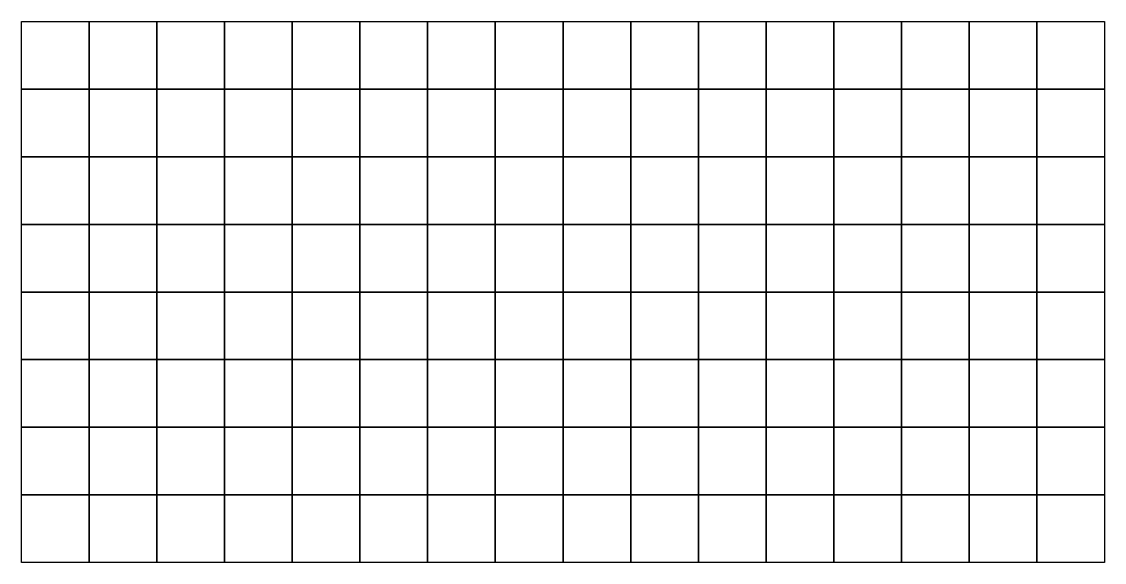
# Model space of a CAD drawing. Extents: x 0 to 780, y -350 to 670.
# Drawn here: x 460 to 468, y 461.5 to 465.5 of the extents above; entities that cross this region are included whole.
import ezdxf

# ---------------------------------------------------------------- set-up
doc = ezdxf.new("R2010")
doc.units = 0
for name, color, linetype in [('layer001', 2, 'CONTINUOUS'), ('layer002', 3, 'CONTINUOUS'), ('layer003', 4, 'CONTINUOUS'), ('layer005', 6, 'CONTINUOUS'), ('layer006', 7, 'CONTINUOUS'), ('layer007', 8, 'CONTINUOUS'), ('layer008', 9, 'CONTINUOUS'), ('layer013', 14, 'CONTINUOUS'), ('layer014', 15, 'CONTINUOUS'), ('layer017', 18, 'CONTINUOUS'), ('layer020', 21, 'CONTINUOUS'), ('layer021', 22, 'CONTINUOUS'), ('layer023', 24, 'CONTINUOUS'), ('layer025', 26, 'CONTINUOUS'), ('layer029', 30, 'CONTINUOUS'), ('layer032', 33, 'CONTINUOUS'), ('layer033', 34, 'CONTINUOUS'), ('layer034', 35, 'CONTINUOUS'), ('layer035', 36, 'CONTINUOUS'), ('layer037', 38, 'CONTINUOUS'), ('layer038', 39, 'CONTINUOUS'), ('layer039', 40, 'CONTINUOUS'), ('layer041', 42, 'CONTINUOUS'), ('layer043', 44, 'CONTINUOUS'), ('layer046', 47, 'CONTINUOUS'), ('layer047', 48, 'CONTINUOUS'), ('layer048', 49, 'CONTINUOUS'), ('layer049', 50, 'CONTINUOUS'), ('layer050', 51, 'CONTINUOUS'), ('layer051', 52, 'CONTINUOUS'), ('layer052', 53, 'CONTINUOUS'), ('layer053', 54, 'CONTINUOUS'), ('layer054', 55, 'CONTINUOUS'), ('layer057', 58, 'CONTINUOUS'), ('layer058', 59, 'CONTINUOUS'), ('layer059', 60, 'CONTINUOUS'), ('layer060', 61, 'CONTINUOUS'), ('layer061', 62, 'CONTINUOUS'), ('layer062', 63, 'CONTINUOUS'), ('layer063', 64, 'CONTINUOUS'), ('layer070', 71, 'CONTINUOUS'), ('layer071', 72, 'CONTINUOUS'), ('layer072', 73, 'CONTINUOUS'), ('layer073', 74, 'CONTINUOUS'), ('layer074', 75, 'CONTINUOUS'), ('layer075', 76, 'CONTINUOUS'), ('layer077', 78, 'CONTINUOUS'), ('layer079', 80, 'CONTINUOUS'), ('layer080', 81, 'CONTINUOUS'), ('layer081', 82, 'CONTINUOUS'), ('layer082', 83, 'CONTINUOUS'), ('layer083', 84, 'CONTINUOUS'), ('layer084', 85, 'CONTINUOUS'), ('layer086', 87, 'CONTINUOUS'), ('layer087', 88, 'CONTINUOUS'), ('layer088', 89, 'CONTINUOUS'), ('layer089', 90, 'CONTINUOUS'), ('layer090', 91, 'CONTINUOUS'), ('layer091', 92, 'CONTINUOUS'), ('layer092', 93, 'CONTINUOUS'), ('layer094', 95, 'CONTINUOUS'), ('layer099', 100, 'CONTINUOUS'), ('layer100', 101, 'CONTINUOUS'), ('layer102', 103, 'CONTINUOUS'), ('layer103', 104, 'CONTINUOUS'), ('layer105', 106, 'CONTINUOUS'), ('layer106', 107, 'CONTINUOUS'), ('layer107', 108, 'CONTINUOUS'), ('layer108', 109, 'CONTINUOUS'), ('layer110', 111, 'CONTINUOUS'), ('layer113', 114, 'CONTINUOUS'), ('layer115', 116, 'CONTINUOUS'), ('layer116', 117, 'CONTINUOUS'), ('layer120', 121, 'CONTINUOUS'), ('layer121', 122, 'CONTINUOUS'), ('layer123', 124, 'CONTINUOUS'), ('layer124', 125, 'CONTINUOUS'), ('layer125', 126, 'CONTINUOUS'), ('layer126', 127, 'CONTINUOUS'), ('layer127', 128, 'CONTINUOUS')]:
    doc.layers.add(name, color=color, linetype=linetype)

# ---------------------------------------------------------------- blocks, each defined once
blk = doc.blocks.new('gs_matrix_1um_random')
at = {"layer": 'layer001'}
for points in [[(463, 464.5), (463, 465), (463.5, 465), (463.5, 464.5)], [(465.5, 464.5), (465.5, 465), (466, 465), (466, 464.5)], [(465.5, 463), (465.5, 463.5), (466, 463.5), (466, 463)], [(466, 462.5), (466, 463), (466.5, 463), (466.5, 462.5)]]:
    blk.add_lwpolyline(points, close=True, dxfattribs=at)
at = {"layer": 'layer002'}
for points in [[(461.5, 464.5), (461.5, 465), (462, 465), (462, 464.5)], [(465, 463.5), (465, 464), (465.5, 464), (465.5, 463.5)]]:
    blk.add_lwpolyline(points, close=True, dxfattribs=at)
at = {"layer": 'layer003'}
for points in [[(461, 463), (461, 463.5), (461.5, 463.5), (461.5, 463)], [(465.5, 462.5), (465.5, 463), (466, 463), (466, 462.5)], [(460.5, 462), (460.5, 462.5), (461, 462.5), (461, 462)]]:
    blk.add_lwpolyline(points, close=True, dxfattribs=at)
at = {"layer": 'layer005'}
blk.add_lwpolyline([(467, 462.5), (467, 463), (467.5, 463), (467.5, 462.5)], close=True, dxfattribs=at)
at = {"layer": 'layer006'}
blk.add_lwpolyline([(466.5, 463.5), (466.5, 464), (467, 464), (467, 463.5)], close=True, dxfattribs=at)
at = {"layer": 'layer007'}
blk.add_lwpolyline([(461.5, 462.5), (461.5, 463), (462, 463), (462, 462.5)], close=True, dxfattribs=at)
at = {"layer": 'layer008'}
blk.add_lwpolyline([(464, 463), (464, 463.5), (464.5, 463.5), (464.5, 463)], close=True, dxfattribs=at)
at = {"layer": 'layer013'}
for points in [[(462.5, 463), (462.5, 463.5), (463, 463.5), (463, 463)], [(466, 462), (466, 462.5), (466.5, 462.5), (466.5, 462)]]:
    blk.add_lwpolyline(points, close=True, dxfattribs=at)
at = {"layer": 'layer014'}
for points in [[(461.5, 465), (461.5, 465.5), (462, 465.5), (462, 465)], [(467.5, 464), (467.5, 464.5), (468, 464.5), (468, 464)], [(467.5, 462), (467.5, 462.5), (468, 462.5), (468, 462)]]:
    blk.add_lwpolyline(points, close=True, dxfattribs=at)
at = {"layer": 'layer017'}
for points in [[(460.5, 463), (460.5, 463.5), (461, 463.5), (461, 463)], [(462.5, 462), (462.5, 462.5), (463, 462.5), (463, 462)]]:
    blk.add_lwpolyline(points, close=True, dxfattribs=at)
at = {"layer": 'layer020'}
for points in [[(463.5, 465), (463.5, 465.5), (464, 465.5), (464, 465)], [(467, 464.5), (467, 465), (467.5, 465), (467.5, 464.5)], [(467, 463.5), (467, 464), (467.5, 464), (467.5, 463.5)]]:
    blk.add_lwpolyline(points, close=True, dxfattribs=at)
at = {"layer": 'layer021'}
for points in [[(462, 464.5), (462, 465), (462.5, 465), (462.5, 464.5)], [(461, 464), (461, 464.5), (461.5, 464.5), (461.5, 464)]]:
    blk.add_lwpolyline(points, close=True, dxfattribs=at)
at = {"layer": 'layer023'}
for points in [[(461, 464.5), (461, 465), (461.5, 465), (461.5, 464.5)], [(466.5, 461.5), (466.5, 462), (467, 462), (467, 461.5)]]:
    blk.add_lwpolyline(points, close=True, dxfattribs=at)
at = {"layer": 'layer025'}
blk.add_lwpolyline([(467, 461.5), (467, 462), (467.5, 462), (467.5, 461.5)], close=True, dxfattribs=at)
at = {"layer": 'layer029'}
blk.add_lwpolyline([(464.5, 464.5), (464.5, 465), (465, 465), (465, 464.5)], close=True, dxfattribs=at)
at = {"layer": 'layer032'}
blk.add_lwpolyline([(467.5, 464.5), (467.5, 465), (468, 465), (468, 464.5)], close=True, dxfattribs=at)
at = {"layer": 'layer033'}
blk.add_lwpolyline([(464, 462), (464, 462.5), (464.5, 462.5), (464.5, 462)], close=True, dxfattribs=at)
at = {"layer": 'layer034'}
blk.add_lwpolyline([(462.5, 462.5), (462.5, 463), (463, 463), (463, 462.5)], close=True, dxfattribs=at)
at = {"layer": 'layer035'}
blk.add_lwpolyline([(464, 462.5), (464, 463), (464.5, 463), (464.5, 462.5)], close=True, dxfattribs=at)
at = {"layer": 'layer037'}
blk.add_lwpolyline([(465, 464.5), (465, 465), (465.5, 465), (465.5, 464.5)], close=True, dxfattribs=at)
at = {"layer": 'layer038'}
blk.add_lwpolyline([(460, 463), (460, 463.5), (460.5, 463.5), (460.5, 463)], close=True, dxfattribs=at)
at = {"layer": 'layer039'}
blk.add_lwpolyline([(463, 461.5), (463, 462), (463.5, 462), (463.5, 461.5)], close=True, dxfattribs=at)
at = {"layer": 'layer041'}
blk.add_lwpolyline([(465, 464), (465, 464.5), (465.5, 464.5), (465.5, 464)], close=True, dxfattribs=at)
at = {"layer": 'layer043'}
for points in [[(460.5, 462.5), (460.5, 463), (461, 463), (461, 462.5)], [(463.5, 462), (463.5, 462.5), (464, 462.5), (464, 462)]]:
    blk.add_lwpolyline(points, close=True, dxfattribs=at)
at = {"layer": 'layer046'}
for points in [[(461, 463.5), (461, 464), (461.5, 464), (461.5, 463.5)], [(462, 462.5), (462, 463), (462.5, 463), (462.5, 462.5)]]:
    blk.add_lwpolyline(points, close=True, dxfattribs=at)
at = {"layer": 'layer047'}
blk.add_lwpolyline([(467, 462), (467, 462.5), (467.5, 462.5), (467.5, 462)], close=True, dxfattribs=at)
at = {"layer": 'layer048'}
blk.add_lwpolyline([(463, 464), (463, 464.5), (463.5, 464.5), (463.5, 464)], close=True, dxfattribs=at)
at = {"layer": 'layer049'}
blk.add_lwpolyline([(464.5, 462.5), (464.5, 463), (465, 463), (465, 462.5)], close=True, dxfattribs=at)
at = {"layer": 'layer050'}
for points in [[(462, 463.5), (462, 464), (462.5, 464), (462.5, 463.5)], [(466, 463.5), (466, 464), (466.5, 464), (466.5, 463.5)]]:
    blk.add_lwpolyline(points, close=True, dxfattribs=at)
at = {"layer": 'layer051'}
blk.add_lwpolyline([(460.5, 465), (460.5, 465.5), (461, 465.5), (461, 465)], close=True, dxfattribs=at)
at = {"layer": 'layer052'}
for points in [[(462.5, 464.5), (462.5, 465), (463, 465), (463, 464.5)], [(465, 463), (465, 463.5), (465.5, 463.5), (465.5, 463)], [(466, 461.5), (466, 462), (466.5, 462), (466.5, 461.5)]]:
    blk.add_lwpolyline(points, close=True, dxfattribs=at)
at = {"layer": 'layer053'}
for points in [[(467.5, 462.5), (467.5, 463), (468, 463), (468, 462.5)], [(461, 462), (461, 462.5), (461.5, 462.5), (461.5, 462)]]:
    blk.add_lwpolyline(points, close=True, dxfattribs=at)
at = {"layer": 'layer054'}
blk.add_lwpolyline([(463, 463.5), (463, 464), (463.5, 464), (463.5, 463.5)], close=True, dxfattribs=at)
at = {"layer": 'layer057'}
blk.add_lwpolyline([(460.5, 464), (460.5, 464.5), (461, 464.5), (461, 464)], close=True, dxfattribs=at)
at = {"layer": 'layer058'}
blk.add_lwpolyline([(464, 464), (464, 464.5), (464.5, 464.5), (464.5, 464)], close=True, dxfattribs=at)
at = {"layer": 'layer059'}
for points in [[(466.5, 464.5), (466.5, 465), (467, 465), (467, 464.5)], [(466.5, 464), (466.5, 464.5), (467, 464.5), (467, 464)], [(462, 463), (462, 463.5), (462.5, 463.5), (462.5, 463)], [(467.5, 463), (467.5, 463.5), (468, 463.5), (468, 463)]]:
    blk.add_lwpolyline(points, close=True, dxfattribs=at)
at = {"layer": 'layer060'}
blk.add_lwpolyline([(463, 465), (463, 465.5), (463.5, 465.5), (463.5, 465)], close=True, dxfattribs=at)
at = {"layer": 'layer061'}
for points in [[(460, 463.5), (460, 464), (460.5, 464), (460.5, 463.5)], [(460.5, 463.5), (460.5, 464), (461, 464), (461, 463.5)], [(461.5, 463.5), (461.5, 464), (462, 464), (462, 463.5)], [(465, 462), (465, 462.5), (465.5, 462.5), (465.5, 462)], [(462.5, 461.5), (462.5, 462), (463, 462), (463, 461.5)]]:
    blk.add_lwpolyline(points, close=True, dxfattribs=at)
at = {"layer": 'layer062'}
blk.add_lwpolyline([(462, 462), (462, 462.5), (462.5, 462.5), (462.5, 462)], close=True, dxfattribs=at)
at = {"layer": 'layer063'}
for points in [[(466, 464.5), (466, 465), (466.5, 465), (466.5, 464.5)], [(464, 463.5), (464, 464), (464.5, 464), (464.5, 463.5)]]:
    blk.add_lwpolyline(points, close=True, dxfattribs=at)
at = {"layer": 'layer070'}
blk.add_lwpolyline([(460, 462.5), (460, 463), (460.5, 463), (460.5, 462.5)], close=True, dxfattribs=at)
at = {"layer": 'layer071'}
for points in [[(462.5, 465), (462.5, 465.5), (463, 465.5), (463, 465)], [(460, 461.5), (460, 462), (460.5, 462), (460.5, 461.5)]]:
    blk.add_lwpolyline(points, close=True, dxfattribs=at)
at = {"layer": 'layer072'}
blk.add_lwpolyline([(467.5, 463.5), (467.5, 464), (468, 464), (468, 463.5)], close=True, dxfattribs=at)
at = {"layer": 'layer073'}
blk.add_lwpolyline([(464.5, 462), (464.5, 462.5), (465, 462.5), (465, 462)], close=True, dxfattribs=at)
at = {"layer": 'layer074'}
for points in [[(466, 465), (466, 465.5), (466.5, 465.5), (466.5, 465)], [(466.5, 465), (466.5, 465.5), (467, 465.5), (467, 465)]]:
    blk.add_lwpolyline(points, close=True, dxfattribs=at)
at = {"layer": 'layer075'}
blk.add_lwpolyline([(460, 464), (460, 464.5), (460.5, 464.5), (460.5, 464)], close=True, dxfattribs=at)
at = {"layer": 'layer077'}
for points in [[(463, 462.5), (463, 463), (463.5, 463), (463.5, 462.5)], [(460.5, 461.5), (460.5, 462), (461, 462), (461, 461.5)]]:
    blk.add_lwpolyline(points, close=True, dxfattribs=at)
at = {"layer": 'layer079'}
for points in [[(467, 464), (467, 464.5), (467.5, 464.5), (467.5, 464)], [(464, 461.5), (464, 462), (464.5, 462), (464.5, 461.5)]]:
    blk.add_lwpolyline(points, close=True, dxfattribs=at)
at = {"layer": 'layer080'}
blk.add_lwpolyline([(463.5, 462.5), (463.5, 463), (464, 463), (464, 462.5)], close=True, dxfattribs=at)
at = {"layer": 'layer081'}
blk.add_lwpolyline([(465, 461.5), (465, 462), (465.5, 462), (465.5, 461.5)], close=True, dxfattribs=at)
at = {"layer": 'layer082'}
blk.add_lwpolyline([(465, 465), (465, 465.5), (465.5, 465.5), (465.5, 465)], close=True, dxfattribs=at)
at = {"layer": 'layer083'}
blk.add_lwpolyline([(466, 463), (466, 463.5), (466.5, 463.5), (466.5, 463)], close=True, dxfattribs=at)
at = {"layer": 'layer084'}
blk.add_lwpolyline([(463.5, 461.5), (463.5, 462), (464, 462), (464, 461.5)], close=True, dxfattribs=at)
at = {"layer": 'layer086'}
for points in [[(465.5, 465), (465.5, 465.5), (466, 465.5), (466, 465)], [(461, 461.5), (461, 462), (461.5, 462), (461.5, 461.5)]]:
    blk.add_lwpolyline(points, close=True, dxfattribs=at)
at = {"layer": 'layer087'}
for points in [[(467, 465), (467, 465.5), (467.5, 465.5), (467.5, 465)], [(463.5, 464.5), (463.5, 465), (464, 465), (464, 464.5)]]:
    blk.add_lwpolyline(points, close=True, dxfattribs=at)
at = {"layer": 'layer088'}
for points in [[(462.5, 464), (462.5, 464.5), (463, 464.5), (463, 464)], [(461.5, 463), (461.5, 463.5), (462, 463.5), (462, 463)], [(467.5, 461.5), (467.5, 462), (468, 462), (468, 461.5)]]:
    blk.add_lwpolyline(points, close=True, dxfattribs=at)
at = {"layer": 'layer089'}
for points in [[(464.5, 463), (464.5, 463.5), (465, 463.5), (465, 463)], [(463, 462), (463, 462.5), (463.5, 462.5), (463.5, 462)]]:
    blk.add_lwpolyline(points, close=True, dxfattribs=at)
at = {"layer": 'layer090'}
blk.add_lwpolyline([(463.5, 464), (463.5, 464.5), (464, 464.5), (464, 464)], close=True, dxfattribs=at)
at = {"layer": 'layer091'}
for points in [[(466, 464), (466, 464.5), (466.5, 464.5), (466.5, 464)], [(466.5, 463), (466.5, 463.5), (467, 463.5), (467, 463)]]:
    blk.add_lwpolyline(points, close=True, dxfattribs=at)
at = {"layer": 'layer092'}
for points in [[(461, 465), (461, 465.5), (461.5, 465.5), (461.5, 465)], [(461.5, 462), (461.5, 462.5), (462, 462.5), (462, 462)]]:
    blk.add_lwpolyline(points, close=True, dxfattribs=at)
at = {"layer": 'layer094'}
blk.add_lwpolyline([(466.5, 462), (466.5, 462.5), (467, 462.5), (467, 462)], close=True, dxfattribs=at)
at = {"layer": 'layer099'}
for points in [[(460, 464.5), (460, 465), (460.5, 465), (460.5, 464.5)], [(465.5, 462), (465.5, 462.5), (466, 462.5), (466, 462)]]:
    blk.add_lwpolyline(points, close=True, dxfattribs=at)
at = {"layer": 'layer100'}
blk.add_lwpolyline([(465.5, 463.5), (465.5, 464), (466, 464), (466, 463.5)], close=True, dxfattribs=at)
at = {"layer": 'layer102'}
for points in [[(460, 465), (460, 465.5), (460.5, 465.5), (460.5, 465)], [(464, 465), (464, 465.5), (464.5, 465.5), (464.5, 465)]]:
    blk.add_lwpolyline(points, close=True, dxfattribs=at)
at = {"layer": 'layer103'}
for points in [[(460.5, 464.5), (460.5, 465), (461, 465), (461, 464.5)], [(465, 462.5), (465, 463), (465.5, 463), (465.5, 462.5)]]:
    blk.add_lwpolyline(points, close=True, dxfattribs=at)
at = {"layer": 'layer105'}
blk.add_lwpolyline([(460, 462), (460, 462.5), (460.5, 462.5), (460.5, 462)], close=True, dxfattribs=at)
at = {"layer": 'layer106'}
blk.add_lwpolyline([(462, 465), (462, 465.5), (462.5, 465.5), (462.5, 465)], close=True, dxfattribs=at)
at = {"layer": 'layer107'}
for points in [[(464, 464.5), (464, 465), (464.5, 465), (464.5, 464.5)], [(462, 464), (462, 464.5), (462.5, 464.5), (462.5, 464)], [(462.5, 463.5), (462.5, 464), (463, 464), (463, 463.5)]]:
    blk.add_lwpolyline(points, close=True, dxfattribs=at)
at = {"layer": 'layer108'}
blk.add_lwpolyline([(464.5, 461.5), (464.5, 462), (465, 462), (465, 461.5)], close=True, dxfattribs=at)
at = {"layer": 'layer110'}
for points in [[(467, 463), (467, 463.5), (467.5, 463.5), (467.5, 463)], [(465.5, 461.5), (465.5, 462), (466, 462), (466, 461.5)]]:
    blk.add_lwpolyline(points, close=True, dxfattribs=at)
at = {"layer": 'layer113'}
blk.add_lwpolyline([(463, 463), (463, 463.5), (463.5, 463.5), (463.5, 463)], close=True, dxfattribs=at)
at = {"layer": 'layer115'}
blk.add_lwpolyline([(463.5, 463.5), (463.5, 464), (464, 464), (464, 463.5)], close=True, dxfattribs=at)
at = {"layer": 'layer116'}
blk.add_lwpolyline([(467.5, 465), (467.5, 465.5), (468, 465.5), (468, 465)], close=True, dxfattribs=at)
at = {"layer": 'layer120'}
for points in [[(464.5, 463.5), (464.5, 464), (465, 464), (465, 463.5)], [(462, 461.5), (462, 462), (462.5, 462), (462.5, 461.5)]]:
    blk.add_lwpolyline(points, close=True, dxfattribs=at)
at = {"layer": 'layer121'}
for points in [[(464.5, 465), (464.5, 465.5), (465, 465.5), (465, 465)], [(463.5, 463), (463.5, 463.5), (464, 463.5), (464, 463)]]:
    blk.add_lwpolyline(points, close=True, dxfattribs=at)
at = {"layer": 'layer123'}
blk.add_lwpolyline([(461.5, 461.5), (461.5, 462), (462, 462), (462, 461.5)], close=True, dxfattribs=at)
at = {"layer": 'layer124'}
for points in [[(461.5, 464), (461.5, 464.5), (462, 464.5), (462, 464)], [(461, 462.5), (461, 463), (461.5, 463), (461.5, 462.5)]]:
    blk.add_lwpolyline(points, close=True, dxfattribs=at)
at = {"layer": 'layer125'}
blk.add_lwpolyline([(466.5, 462.5), (466.5, 463), (467, 463), (467, 462.5)], close=True, dxfattribs=at)
at = {"layer": 'layer126'}
blk.add_lwpolyline([(464.5, 464), (464.5, 464.5), (465, 464.5), (465, 464)], close=True, dxfattribs=at)
at = {"layer": 'layer127'}
blk.add_lwpolyline([(465.5, 464), (465.5, 464.5), (466, 464.5), (466, 464)], close=True, dxfattribs=at)

msp = doc.modelspace()

# ---------------------------------------------------------------- block references
msp.add_blockref('gs_matrix_1um_random', (0, 0))

doc.saveas('drawing.dxf')
